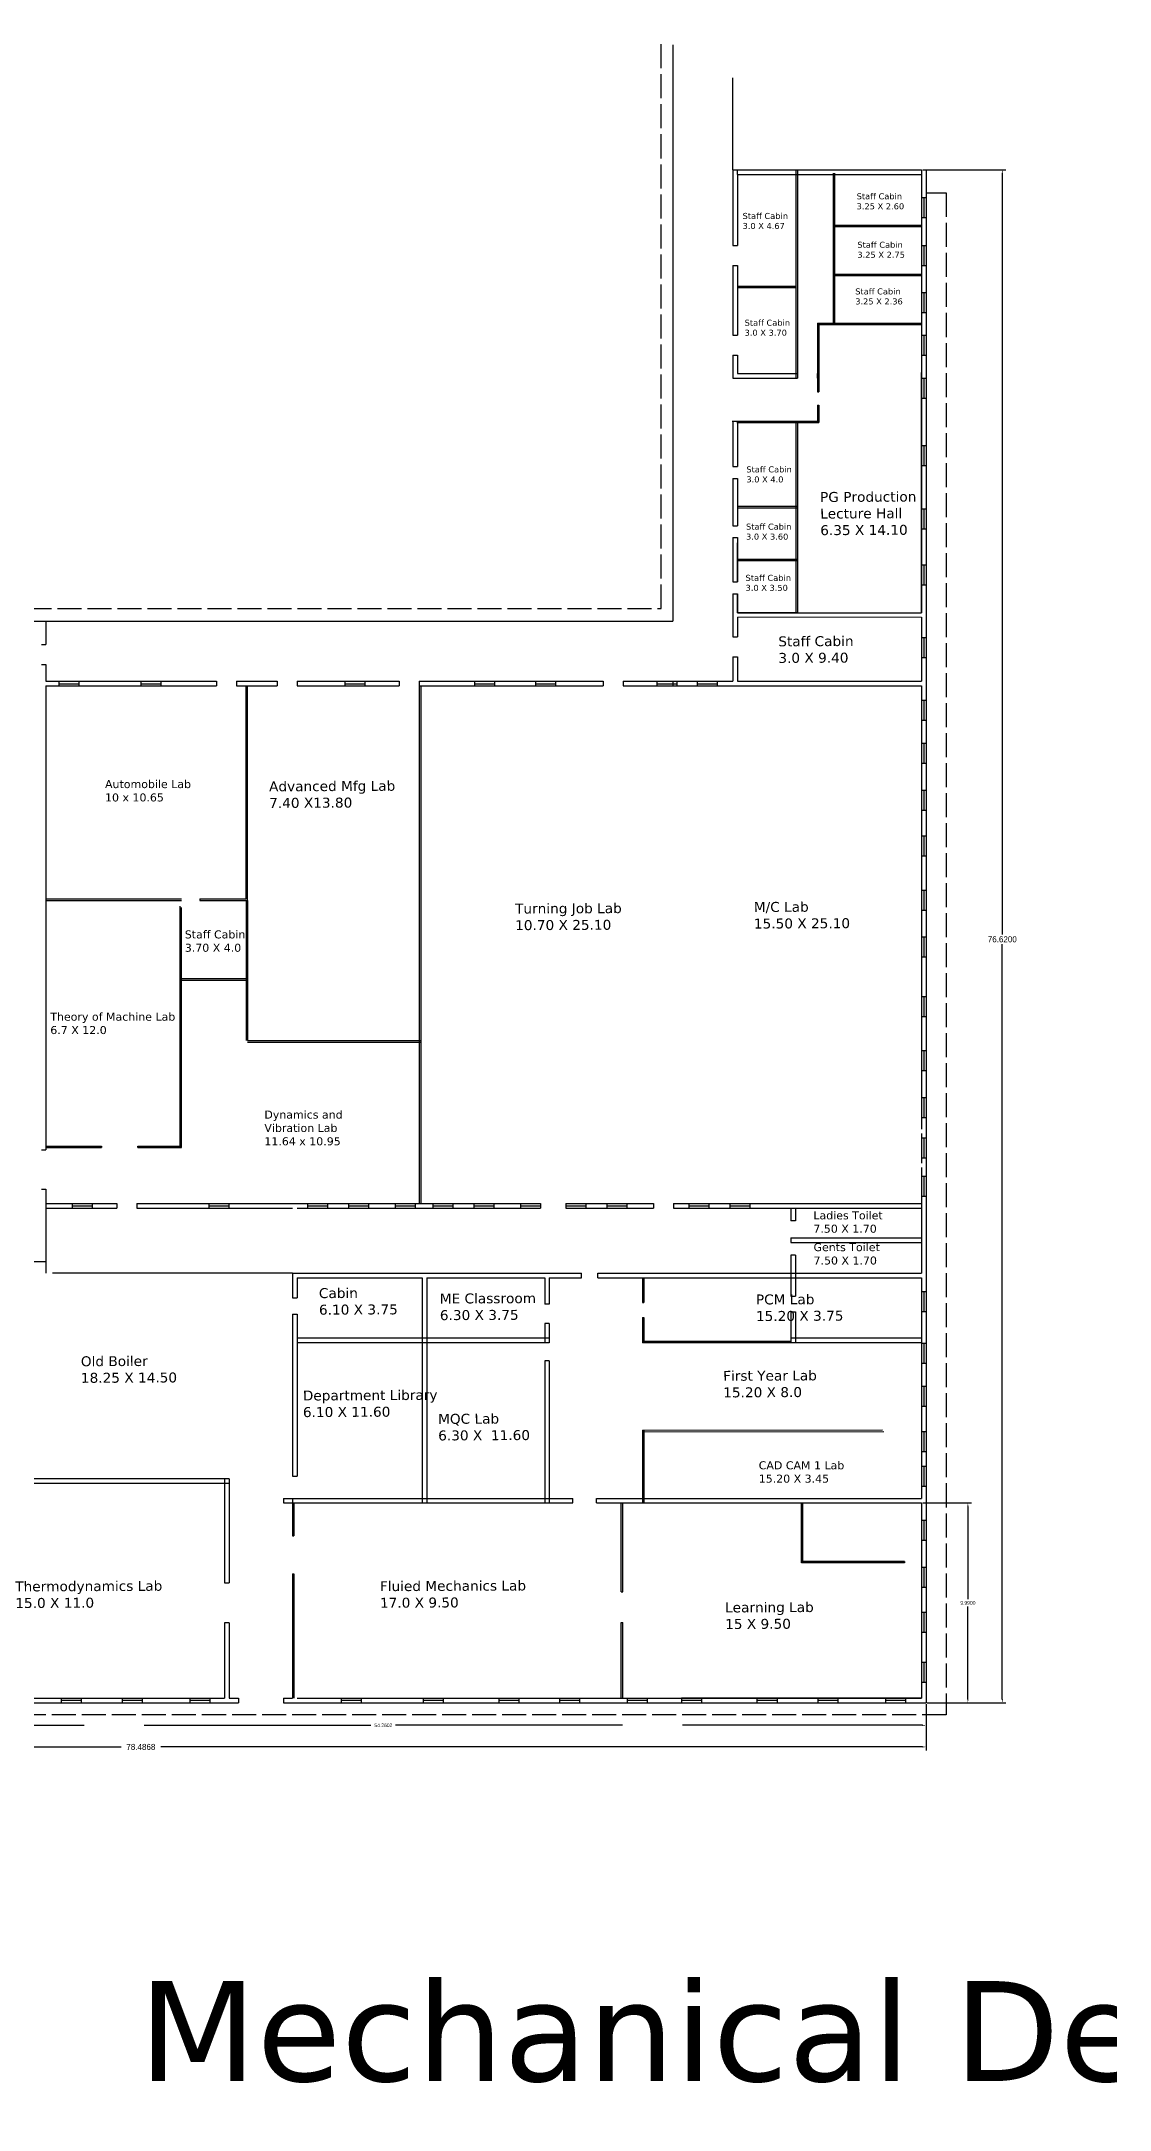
# Model space of a CAD drawing. Header units: inches. Extents: x 28 to 247, y -12 to 98.
# Drawn here: x 84.5 to 137.9, y -5.1 to 98.3 of the extents above; entities that cross this region are included whole.
import ezdxf

# ---------------------------------------------------------------- set-up
doc = ezdxf.new("R2010")
doc.units = ezdxf.units.IN
doc.header["$MEASUREMENT"] = 0
doc.linetypes.add('ACAD_ISO02W100', pattern=[15, 12, -3])
doc.layers.add('window', color=7, linetype='Continuous', lineweight=13)
doc.styles.add('LGL', font='')
doc.styles.get('LGL').set_extended_font_data('LithographLight')
doc.dimstyles.get("Standard").update_dxf_attribs({"dimtxt": 0.18, "dimasz": 0.18, "dimexe": 0.18, "dimexo": 0.0625, "dimgap": 0.09, "dimtad": 0, "dimtih": 1, "dimtoh": 1, "dimdec": 4, "dimzin": 0, "dimdsep": 46, "dimtxsty": 'Standard', "dimcen": 0.09, "dimadec": 0, "dimazin": 0, "dimtfac": 1, "dimtdec": 4, "dimtofl": 0, "dimtmove": 0, "dimatfit": 3, "dimfxl": 1, "dimtolj": 1, "dimtzin": 0, "dimarcsym": 0})

# ---------------------------------------------------------------- blocks, each defined once
blk = doc.blocks.new('*D10')
at = {"color": 0, "lineweight": -2, "transparency": 16777216}
for p, q in [((128.71, 15.18), (128.71, 12.86)), ((50.22, 14.04), (50.22, 12.86)), ((50.4, 13.04), (88.47, 13.04)), ((128.53, 13.04), (90.45, 13.04))]:
    blk.add_line(p, q, dxfattribs=at)
at = {"color": 0, "transparency": 16777216}
for points in [[(50.4, 13.07), (50.4, 13.01), (50.22, 13.04)], [(128.53, 13.07), (128.53, 13.01), (128.71, 13.04)]]:
    blk.add_solid(points, dxfattribs=at)
at = {"layer": 'Defpoints', "color": 0, "transparency": 16777216}
for p in [(128.71, 15.25), (50.22, 14.11), (128.71, 13.04)]:
    blk.add_point(p, dxfattribs=at)
at = {"color": 0, "transparency": 16777216, "insert": (89.46, 13.04), "char_height": 0.3, "attachment_point": 5}
blk.add_mtext('\\A1;78.4868', dxfattribs=at)
blk = doc.blocks.new('*D17')
at = {"color": 0, "lineweight": -2, "transparency": 16777216}
for p, q in [((128.54, 91.87), (132.7, 91.87)), ((132.52, 91.69), (132.52, 53.65)), ((132.52, 15.43), (132.52, 53.17)), ((128.77, 15.25), (132.7, 15.25))]:
    blk.add_line(p, q, dxfattribs=at)
at = {"color": 0, "transparency": 16777216}
for points in [[(132.49, 91.69), (132.55, 91.69), (132.52, 91.87)], [(132.49, 15.43), (132.55, 15.43), (132.52, 15.25)]]:
    blk.add_solid(points, dxfattribs=at)
at = {"layer": 'Defpoints', "color": 0, "transparency": 16777216}
for p in [(128.48, 91.87), (128.71, 15.25), (132.52, 15.25)]:
    blk.add_point(p, dxfattribs=at)
at = {"color": 0, "transparency": 16777216, "insert": (132.52, 53.41), "char_height": 0.3, "attachment_point": 5}
blk.add_mtext('\\A1;76.6200', dxfattribs=at)
blk = doc.blocks.new('*D21')
at = {"color": 0, "linetype": 'ACAD_ISO02W100', "lineweight": -2, "transparency": 16777216}
for p, q in [((74.45, 15.41), (74.45, 13.94)), ((128.71, 15.18), (128.71, 13.94)), ((74.63, 14.12), (100.96, 14.12)), ((128.53, 14.12), (102.19, 14.12))]:
    blk.add_line(p, q, dxfattribs=at)
at = {"color": 0, "linetype": 'ACAD_ISO02W100', "transparency": 16777216}
for points in [[(74.63, 14.15), (74.63, 14.09), (74.45, 14.12)], [(128.53, 14.15), (128.53, 14.09), (128.71, 14.12)]]:
    blk.add_solid(points, dxfattribs=at)
at = {"layer": 'Defpoints', "color": 0, "linetype": 'ACAD_ISO02W100', "transparency": 16777216}
for p in [(74.45, 15.48), (128.71, 15.25), (128.71, 14.12)]:
    blk.add_point(p, dxfattribs=at)
at = {"color": 0, "linetype": 'ACAD_ISO02W100', "transparency": 16777216, "insert": (101.58, 14.12), "char_height": 0.18, "attachment_point": 5}
blk.add_mtext('\\A1;54.2602', dxfattribs=at)
blk = doc.blocks.new('*D22')
at = {"color": 0, "linetype": 'ACAD_ISO02W100', "lineweight": -2, "transparency": 16777216}
for p, q in [((128.54, 25.24), (130.98, 25.24)), ((130.8, 25.06), (130.8, 20.42)), ((130.8, 15.43), (130.8, 20.06)), ((128.77, 15.25), (130.98, 15.25))]:
    blk.add_line(p, q, dxfattribs=at)
at = {"color": 0, "linetype": 'ACAD_ISO02W100', "transparency": 16777216}
for points in [[(130.77, 25.06), (130.83, 25.06), (130.8, 25.24)], [(130.77, 15.43), (130.83, 15.43), (130.8, 15.25)]]:
    blk.add_solid(points, dxfattribs=at)
at = {"layer": 'Defpoints', "color": 0, "linetype": 'ACAD_ISO02W100', "transparency": 16777216}
for p in [(128.48, 25.24), (128.71, 15.25), (130.8, 15.25)]:
    blk.add_point(p, dxfattribs=at)
at = {"color": 0, "linetype": 'ACAD_ISO02W100', "transparency": 16777216, "insert": (130.8, 20.24), "char_height": 0.18, "attachment_point": 5}
blk.add_mtext('\\A1;9.9900', dxfattribs=at)

msp = doc.modelspace()

# ---------------------------------------------------------------- linework, layer by layer
at = {"linetype": 'ACAD_ISO02W100', "ltscale": 0.1}
for p, q in [((115.47447, 69.94782), (115.47447, 98.29465)), ((129.71566, 90.71676), (129.71566, 14.64609)), ((77.7897, 69.94782), (115.47447, 69.94782)), ((129.71566, 14.64609), (32.60513, 14.64609))]:
    msp.add_line(p, q, dxfattribs=at)
for p, q in [((116.04634, 98.125), (116.04634, 69.30658)), ((119.04634, 91.86658), (119.04634, 89.48827)), ((119.27634, 91.63658), (119.27634, 89.48827)), ((122.20134, 91.86658), (122.20134, 81.45742)), ((122.27634, 91.86658), (122.27634, 81.45742)), ((128.47634, 91.86658), (128.47634, 69.73658)), ((128.70634, 91.86658), (128.70634, 15.24658)), ((128.47634, 90.48827), (128.70634, 90.48827)), ((128.59586, 90.48827), (128.59586, 89.48827)), ((119.04634, 89.48827), (119.04634, 88.08717)), ((119.27634, 89.48827), (119.27634, 88.08717)), ((124.05872, 89.11242), (128.47634, 89.11242)), ((124.05872, 89.03742), (128.47634, 89.03742)), ((128.47634, 89.48827), (128.70634, 89.48827)), ((119.04634, 88.08717), (119.27634, 88.08717)), ((128.47634, 88.08717), (128.70634, 88.08717)), ((128.59586, 88.08717), (128.59586, 87.08717)), ((119.04634, 87.08717), (119.27634, 87.08717)), ((119.04634, 87.08717), (119.04634, 84.73921)), ((119.27634, 87.08717), (119.27634, 84.73921)), ((128.47634, 87.08717), (128.70634, 87.08717)), ((119.27634, 86.06131), (122.20134, 86.06131)), ((119.27634, 85.98631), (122.20134, 85.98631)), ((124.05872, 86.66242), (128.47634, 86.66242)), ((124.05872, 86.58742), (128.47634, 86.58742)), ((128.47634, 85.73921), (128.70634, 85.73921)), ((128.59586, 85.73921), (128.59586, 84.73921)), ((119.04634, 84.73921), (119.04634, 83.60551)), ((119.27634, 84.73921), (119.27634, 83.60551)), ((123.27634, 84.21242), (123.27634, 80.77965)), ((123.27634, 84.21242), (128.47634, 84.21242)), ((123.27634, 84.13742), (128.47634, 84.13742)), ((123.35134, 84.21242), (123.35134, 80.77965)), ((128.47634, 84.73921), (128.70634, 84.73921)), ((119.04634, 83.60551), (119.27634, 83.60551)), ((128.47634, 83.60551), (128.70634, 83.60551)), ((128.59586, 83.60551), (128.59586, 82.60551)), ((119.04634, 82.60551), (119.27634, 82.60551)), ((119.04634, 82.60551), (119.04634, 81.45742)), ((119.27634, 82.60551), (119.27634, 81.68742)), ((119.27634, 81.68742), (121.68685, 81.68742)), ((121.68685, 81.68742), (122.27634, 81.68742)), ((128.47634, 82.60551), (128.70634, 82.60551)), ((119.04634, 81.45742), (121.68685, 81.45742)), ((121.68685, 81.45742), (122.27634, 81.45742)), ((128.47634, 81.45742), (128.70634, 81.45742)), ((128.59586, 81.45742), (128.59586, 80.45742)), ((123.27634, 80.10216), (123.27634, 79.23572)), ((123.35134, 80.10216), (123.35134, 79.31072)), ((128.47634, 80.45742), (128.70634, 80.45742)), ((119.04634, 79.31072), (119.04634, 77.03656)), ((119.27634, 79.31072), (119.27634, 77.03656)), ((122.20134, 79.23572), (122.20134, 69.73658)), ((122.27634, 79.23572), (122.27634, 69.73658)), ((128.47634, 78.08787), (128.70634, 78.08787)), ((128.59586, 78.08787), (128.59586, 77.08787)), ((128.47634, 77.08787), (128.70634, 77.08787)), ((119.04634, 76.44799), (119.04634, 74.93397)), ((119.27634, 76.44799), (119.27634, 74.93397)), ((119.04634, 74.93397), (119.04634, 74.08069)), ((119.27634, 74.93397), (119.27634, 74.08069)), ((128.47634, 74.93397), (128.70634, 74.93397)), ((128.59586, 74.93397), (128.59586, 73.93397)), ((119.04634, 73.49212), (119.04634, 71.27288)), ((119.27634, 73.49212), (119.27634, 71.27288)), ((128.47634, 73.93397), (128.70634, 73.93397)), ((128.47634, 72.12824), (128.70634, 72.12824)), ((128.59586, 72.12824), (128.59586, 71.12824)), ((119.04634, 70.68431), (119.04634, 68.52795)), ((119.27634, 70.68431), (119.27634, 69.73658)), ((128.47634, 71.12824), (128.70634, 71.12824)), ((78.55634, 69.30658), (116.04634, 69.30658)), ((84.71634, 69.30658), (84.71634, 68.14029)), ((119.27634, 69.73658), (128.47634, 69.73658)), ((119.27634, 69.50658), (119.27634, 68.52795)), ((128.47634, 69.50658), (128.47634, 66.30658)), ((119.04634, 68.52795), (119.27634, 68.52795)), ((128.47634, 68.50213), (128.70634, 68.50213)), ((128.59586, 68.50213), (128.59586, 67.50213)), ((84.48634, 68.14029), (84.71634, 68.14029)), ((119.04634, 67.52795), (119.27634, 67.52795)), ((119.04634, 67.52795), (119.04634, 66.30658)), ((119.27634, 67.52795), (119.27634, 66.30658)), ((128.47634, 67.50213), (128.70634, 67.50213)), ((84.48634, 67.14029), (84.71634, 67.14029)), ((84.71634, 67.14029), (84.71634, 66.30658)), ((84.71634, 66.30658), (93.23429, 66.30658)), ((85.36563, 66.30658), (85.36563, 66.07658)), ((85.36563, 66.18809), (86.36563, 66.18809)), ((86.36563, 66.30658), (86.36563, 66.07658)), ((89.45388, 66.30658), (89.45388, 66.07658)), ((89.45388, 66.18809), (90.45388, 66.18809)), ((90.45388, 66.30658), (90.45388, 66.07658)), ((93.23429, 66.30658), (93.23429, 66.07658)), ((94.23429, 66.30658), (94.23429, 66.07658)), ((94.23429, 66.30658), (96.27477, 66.30658)), ((96.27477, 66.30658), (96.27477, 66.07658)), ((97.27477, 66.30658), (97.27477, 66.07658)), ((97.27477, 66.30658), (102.36376, 66.30658)), ((99.6539, 66.30658), (99.6539, 66.07658)), ((99.6539, 66.18809), (100.6539, 66.18809)), ((100.6539, 66.30658), (100.6539, 66.07658)), ((102.36376, 66.30658), (102.36376, 66.07658)), ((103.36376, 66.30658), (103.36376, 66.07658)), ((103.36376, 66.30658), (112.56378, 66.30658)), ((106.14417, 66.30658), (106.14417, 66.07658)), ((106.14417, 66.18809), (107.14417, 66.18809)), ((107.14417, 66.30658), (107.14417, 66.07658)), ((109.18465, 66.30658), (109.18465, 66.07658)), ((109.18465, 66.18809), (110.18465, 66.18809)), ((110.18465, 66.30658), (110.18465, 66.07658)), ((112.56378, 66.30658), (112.56378, 66.07658)), ((113.56378, 66.30658), (113.56378, 66.07658)), ((113.56378, 66.30658), (119.04634, 66.30658)), ((115.25166, 66.30658), (115.25166, 66.07658)), ((115.25166, 66.18809), (116.25166, 66.18809)), ((116.04634, 66.30658), (116.04634, 66.07658)), ((116.25166, 66.30658), (116.25166, 66.07658)), ((117.27011, 66.30658), (117.27011, 66.07658)), ((117.27011, 66.18809), (118.27011, 66.18809)), ((118.27011, 66.30658), (118.27011, 66.07658)), ((119.27634, 66.30658), (128.47634, 66.30658)), ((84.71634, 66.07658), (93.23429, 66.07658)), ((84.71634, 66.07658), (84.71634, 43.69658)), ((94.23429, 66.07658), (96.27477, 66.07658)), ((97.27477, 66.07658), (102.36376, 66.07658)), ((103.36376, 66.07658), (112.56378, 66.07658)), ((103.37957, 66.07658), (103.37957, 40.19658)), ((103.45457, 66.07658), (103.45457, 40.19658)), ((113.56378, 66.07658), (128.47634, 66.07658)), ((128.47634, 66.07658), (128.47634, 43.92658)), ((128.47634, 65.36841), (128.70634, 65.36841)), ((128.59586, 65.36841), (128.59586, 64.36841)), ((128.47634, 64.36841), (128.70634, 64.36841)), ((128.47634, 63.21645), (128.70634, 63.21645)), ((128.59586, 63.21645), (128.59586, 62.21645)), ((128.47634, 62.21645), (128.70634, 62.21645)), ((128.47634, 60.87292), (128.70634, 60.87292)), ((128.59586, 60.87292), (128.59586, 59.87292)), ((128.47634, 59.87292), (128.70634, 59.87292)), ((128.47634, 58.57633), (128.70634, 58.57633)), ((128.59586, 58.57633), (128.59586, 57.57633)), ((128.47634, 57.57633), (128.70634, 57.57633)), ((128.47634, 55.87092), (128.70634, 55.87092)), ((128.59586, 55.87092), (128.59586, 54.87092)), ((128.47634, 54.87092), (128.70634, 54.87092)), ((128.47634, 53.5274), (128.70634, 53.5274)), ((128.59586, 53.5274), (128.59586, 52.5274)), ((128.47634, 52.5274), (128.70634, 52.5274)), ((128.47634, 50.55714), (128.70634, 50.55714)), ((128.59586, 50.55714), (128.59586, 49.55714)), ((128.47634, 49.55714), (128.70634, 49.55714)), ((128.47634, 47.85174), (128.70634, 47.85174)), ((128.59586, 47.85174), (128.59586, 46.85174)), ((128.47634, 46.85174), (128.70634, 46.85174)), ((128.47634, 45.50821), (128.70634, 45.50821)), ((128.59586, 45.50821), (128.59586, 44.50821)), ((128.47634, 44.50821), (128.70634, 44.50821)), ((128.47634, 43.69658), (128.47634, 42.22658)), ((128.47634, 43.48262), (128.70634, 43.48262)), ((128.59586, 43.48262), (128.59586, 42.48262)), ((128.47634, 42.48262), (128.70634, 42.48262)), ((128.47634, 41.99658), (128.47634, 40.19658)), ((128.47634, 41.57126), (128.70634, 41.57126)), ((128.59586, 41.57126), (128.59586, 40.57126)), ((128.47634, 40.57126), (128.70634, 40.57126)), ((84.71634, 40.19658), (84.71634, 37.31266)), ((84.71634, 40.19658), (88.26201, 40.19658)), ((84.71634, 39.96658), (88.26201, 39.96658)), ((89.26201, 40.19658), (109.42987, 40.19658)), ((89.26201, 39.96658), (97.03634, 39.96658)), ((97.26634, 39.96658), (103.74634, 39.96658)), ((97.79452, 40.19658), (97.79452, 39.96658)), ((97.79452, 40.08129), (98.79452, 40.08129)), ((98.79452, 40.19658), (98.79452, 39.96658)), ((99.84608, 40.19658), (99.84608, 39.96658)), ((99.84608, 40.08129), (100.84608, 40.08129)), ((100.84608, 40.19658), (100.84608, 39.96658)), ((102.16949, 40.19658), (102.16949, 39.96658)), ((102.16949, 40.08129), (103.16949, 40.08129)), ((103.16949, 40.19658), (103.16949, 39.96658)), ((103.74634, 39.96658), (109.42987, 39.96658)), ((104.0549, 40.19658), (104.0549, 39.96658)), ((104.0549, 40.08129), (105.0549, 40.08129)), ((105.0549, 40.19658), (105.0549, 39.96658)), ((106.10646, 40.19658), (106.10646, 39.96658)), ((106.10646, 40.08129), (107.10646, 40.08129)), ((107.10646, 40.19658), (107.10646, 39.96658)), ((108.42987, 40.19658), (108.42987, 39.96658)), ((108.42987, 40.08129), (109.42987, 40.08129)), ((109.42987, 40.19658), (109.42987, 39.96658)), ((110.70849, 40.19658), (110.70849, 39.96658)), ((110.70849, 40.19658), (115.08346, 40.19658)), ((110.70849, 40.08129), (111.70849, 40.08129)), ((110.70849, 39.96658), (115.08346, 39.96658)), ((111.70849, 40.19658), (111.70849, 39.96658)), ((112.76005, 40.19658), (112.76005, 39.96658)), ((112.76005, 40.08129), (113.76005, 40.08129)), ((113.76005, 40.19658), (113.76005, 39.96658)), ((115.08346, 40.19658), (115.08346, 39.96658)), ((116.08346, 40.19658), (116.08346, 39.96658)), ((116.08346, 40.19658), (128.47634, 40.19658)), ((116.08346, 39.96658), (128.47634, 39.96658)), ((116.85313, 40.19658), (116.85313, 39.96658)), ((116.85313, 40.08129), (117.85313, 40.08129)), ((117.85313, 40.19658), (117.85313, 39.96658)), ((118.90469, 40.19658), (118.90469, 39.96658)), ((118.90469, 40.08129), (119.90469, 40.08129)), ((119.90469, 40.19658), (119.90469, 39.96658)), ((121.94634, 39.96658), (121.94634, 39.33189)), ((122.17634, 39.96658), (122.17634, 39.33189)), ((128.47634, 40.19658), (128.47634, 36.71658)), ((121.94634, 38.48413), (128.47634, 38.48413)), ((121.94634, 38.48413), (121.94634, 38.25413)), ((121.94634, 38.25413), (128.47634, 38.25413)), ((81.47976, 37.31266), (84.71634, 37.31266)), ((121.94634, 37.6187), (121.94634, 35.57082)), ((122.17634, 37.6187), (122.17634, 35.57082)), ((97.03634, 36.71658), (103.51634, 36.71658)), ((97.03634, 36.71658), (97.03634, 35.48844)), ((97.26634, 36.48658), (103.51634, 36.48658)), ((97.26634, 36.48658), (97.26634, 35.48844)), ((103.51634, 36.71658), (109.64634, 36.71658)), ((103.51634, 36.48658), (103.51634, 25.23658)), ((103.74634, 36.48658), (103.74634, 25.23658)), ((103.74634, 36.48658), (109.64634, 36.48658)), ((109.64634, 36.71658), (111.48444, 36.71658)), ((109.64634, 36.48658), (109.64634, 35.17953)), ((109.87634, 36.48658), (111.48444, 36.48658)), ((109.87634, 36.48658), (109.87634, 35.17953)), ((112.30371, 36.71658), (115.08346, 36.71658)), ((112.30371, 36.48658), (115.08346, 36.48658)), ((114.53134, 36.48658), (114.53134, 35.25619)), ((114.60634, 36.48658), (114.60634, 35.25619)), ((115.08346, 36.71658), (121.94634, 36.71658)), ((115.08346, 36.48658), (128.47634, 36.48658)), ((120.97634, 36.71658), (128.47634, 36.71658)), ((122.17634, 36.71658), (128.47634, 36.71658)), ((122.17634, 36.48658), (128.47634, 36.48658)), ((128.47634, 36.48658), (128.47634, 30.07729)), ((128.47634, 35.80361), (128.70634, 35.80361)), ((128.59586, 35.80361), (128.59586, 34.80361)), ((97.03634, 34.67918), (97.03634, 26.57722)), ((97.26634, 34.67918), (97.26634, 26.57722)), ((109.64634, 34.19858), (109.64634, 33.23658)), ((109.87634, 34.19858), (109.87634, 33.23658)), ((114.53134, 34.51312), (114.53134, 33.23658)), ((114.60634, 34.51312), (114.60634, 33.23658)), ((121.94634, 34.79258), (121.94634, 33.23658)), ((122.17634, 34.79258), (122.17634, 33.23658)), ((128.47634, 34.80361), (128.70634, 34.80361)), ((109.87634, 33.46658), (97.26634, 33.46658)), ((109.87634, 33.23658), (97.26634, 33.23658)), ((121.94634, 33.31158), (114.53134, 33.31158)), ((128.47634, 33.23658), (114.53134, 33.23658)), ((121.94634, 33.23658), (115.60297, 33.23658)), ((128.47634, 33.46658), (121.94634, 33.46658)), ((128.47634, 33.23658), (121.94634, 33.23658)), ((128.47634, 33.22759), (128.70634, 33.22759)), ((128.59586, 33.22759), (128.59586, 32.22759)), ((109.64634, 32.3325), (109.64634, 25.23658)), ((109.87634, 32.3325), (109.87634, 25.23658)), ((128.47634, 32.22759), (128.70634, 32.22759)), ((128.47634, 31.07729), (128.70634, 31.07729)), ((128.59586, 31.07729), (128.59586, 30.07729)), ((128.47634, 30.07729), (128.70634, 30.07729)), ((128.47634, 30.07729), (128.47634, 25.46658)), ((114.53134, 28.87183), (114.53134, 25.23658)), ((114.60634, 28.87192), (114.60634, 25.23658)), ((128.47634, 28.81269), (128.70634, 28.81269)), ((128.59586, 28.81269), (128.59586, 27.81269)), ((128.47634, 27.81269), (128.70634, 27.81269)), ((128.47634, 27.08101), (128.70634, 27.08101)), ((128.59586, 27.08101), (128.59586, 26.08101)), ((93.86634, 26.43352), (78.30816, 26.43352)), ((93.86634, 26.20352), (78.30816, 26.20352)), ((93.63634, 26.43352), (93.63634, 21.23658)), ((93.86634, 26.43352), (93.86634, 21.23658)), ((128.47634, 26.08101), (128.70634, 26.08101)), ((96.58635, 25.46658), (96.58635, 25.23658)), ((96.58635, 25.46658), (111.05311, 25.46658)), ((96.58635, 25.23658), (111.05311, 25.23658)), ((97.03634, 25.46658), (97.03634, 23.59568)), ((97.11134, 25.23658), (97.11134, 23.59568)), ((112.23262, 25.46658), (128.47634, 25.46658)), ((112.23262, 25.23658), (128.47634, 25.23658)), ((128.47634, 25.23658), (128.47634, 15.47658)), ((128.47634, 24.3756), (128.70634, 24.3756)), ((128.59586, 24.3756), (128.59586, 23.3756)), ((128.47634, 23.3756), (128.70634, 23.3756)), ((128.47634, 22.03208), (128.70634, 22.03208)), ((128.59586, 22.03208), (128.59586, 21.03208)), ((93.63634, 21.23658), (93.86634, 21.23658)), ((97.03634, 21.68995), (97.03634, 15.47658)), ((97.11134, 21.68995), (97.11134, 15.47658)), ((128.47634, 21.03208), (128.70634, 21.03208)), ((128.47634, 19.78373), (128.70634, 19.78373)), ((128.59586, 19.78373), (128.59586, 18.78373)), ((93.63634, 19.2361), (93.63634, 15.47658)), ((93.86634, 19.2361), (93.86634, 15.47658)), ((128.47634, 18.78373), (128.70634, 18.78373)), ((128.47634, 17.2713), (128.70634, 17.2713)), ((128.59586, 17.2713), (128.59586, 16.2713)), ((128.47634, 16.2713), (128.70634, 16.2713)), ((75.64616, 15.24658), (94.33277, 15.24658)), ((78.78634, 15.47658), (93.63634, 15.47658)), ((85.48292, 15.47658), (85.48292, 15.24658)), ((86.48292, 15.35817), (85.48292, 15.35817)), ((86.48292, 15.47658), (86.48292, 15.24658)), ((88.5234, 15.47658), (88.5234, 15.24658)), ((89.5234, 15.35817), (88.5234, 15.35817)), ((89.5234, 15.47658), (89.5234, 15.24658)), ((91.90253, 15.47658), (91.90253, 15.24658)), ((92.90253, 15.35817), (91.90253, 15.35817)), ((92.90253, 15.47658), (92.90253, 15.24658)), ((93.86634, 15.47658), (94.33277, 15.47658)), ((94.33277, 15.47658), (94.33277, 15.24658)), ((96.58635, 15.47658), (97.03634, 15.47658)), ((96.58635, 15.47658), (96.58635, 15.24658)), ((96.58635, 15.24658), (128.70634, 15.24658)), ((97.26634, 15.47658), (108.34828, 15.47658)), ((99.47961, 15.47658), (99.47961, 15.24658)), ((100.47961, 15.35817), (99.47961, 15.35817)), ((100.47961, 15.47658), (100.47961, 15.24658)), ((103.56787, 15.47658), (103.56787, 15.24658)), ((104.56787, 15.35817), (103.56787, 15.35817)), ((104.56787, 15.47658), (104.56787, 15.24658)), ((107.34828, 15.47658), (107.34828, 15.24658)), ((108.34828, 15.35817), (107.34828, 15.35817)), ((108.34828, 15.47658), (108.34828, 15.24658)), ((108.34828, 15.47658), (128.47634, 15.47658)), ((110.38876, 15.47658), (110.38876, 15.24658)), ((111.38876, 15.35817), (110.38876, 15.35817)), ((111.38876, 15.47658), (111.38876, 15.24658)), ((113.76789, 15.47658), (113.76789, 15.24658)), ((114.76789, 15.35817), (113.76789, 15.35817)), ((114.76789, 15.47658), (114.76789, 15.24658)), ((116.47775, 15.47658), (116.47775, 15.24658)), ((117.47775, 15.35817), (116.47775, 15.35817)), ((117.47775, 15.47658), (117.47775, 15.24658)), ((120.25815, 15.47658), (120.25815, 15.24658)), ((121.25815, 15.35817), (120.25815, 15.35817)), ((121.25815, 15.47658), (121.25815, 15.24658)), ((123.29863, 15.47658), (123.29863, 15.24658)), ((124.29863, 15.35817), (123.29863, 15.35817)), ((124.29863, 15.47658), (124.29863, 15.24658)), ((126.67777, 15.47658), (126.67777, 15.24658)), ((127.67777, 15.35817), (126.67777, 15.35817)), ((127.67777, 15.47658), (127.67777, 15.24658))]:
    msp.add_line(p, q)
at = {"linetype": 'ACAD_ISO02W100'}
for p, q in [((119.04634, 91.86658), (119.04634, 96.46658)), ((119.04634, 91.86658), (128.47634, 91.86658)), ((119.27634, 91.63658), (119.27634, 91.86658)), ((119.27634, 91.63658), (128.47634, 91.63658)), ((124.05872, 91.71158), (124.05872, 84.13742)), ((124.13372, 91.71158), (124.13372, 84.13742)), ((128.70726, 90.71676), (129.71566, 90.71676)), ((128.47634, 69.73658), (128.47634, 83.83658)), ((123.27634, 81.45742), (123.27634, 81.68742)), ((123.27634, 80.77965), (123.35134, 80.77965)), ((123.27634, 80.10216), (123.35134, 80.10216)), ((119.01788, 79.31072), (123.35134, 79.31072)), ((119.24788, 79.23572), (123.35134, 79.23572)), ((123.35134, 79.31072), (123.35134, 79.23572)), ((119.04634, 77.03656), (119.27634, 77.03656)), ((119.04634, 76.44799), (119.27634, 76.44799)), ((119.27634, 75.06094), (122.27634, 75.06094)), ((119.27634, 74.98594), (122.27634, 74.98594)), ((119.04634, 74.08069), (119.27634, 74.08069)), ((119.04634, 73.49212), (119.27634, 73.49212)), ((119.27634, 71.27288), (119.27634, 73.23658)), ((119.27634, 72.41448), (122.27634, 72.41448)), ((119.27634, 72.33948), (122.27634, 72.33948)), ((119.04634, 71.27288), (119.27634, 71.27288)), ((119.04634, 70.68431), (119.27634, 70.68431)), ((119.27634, 69.73658), (119.27634, 70.68431)), ((122.27634, 69.73658), (119.27634, 69.73658)), ((84.71634, 66.07658), (84.71634, 55.42658)), ((94.71634, 55.42658), (94.71634, 66.07658)), ((94.79134, 55.35158), (94.79134, 66.07658)), ((94.79134, 66.07658), (96.27477, 66.07658)), ((97.27477, 66.07658), (102.36376, 66.07658)), ((84.71634, 55.42658), (91.49134, 55.42658)), ((84.71634, 55.35158), (91.49134, 55.35158)), ((91.41634, 42.99658), (91.41634, 55.42658)), ((91.41634, 43.07158), (91.41634, 55.42658)), ((91.41634, 43.07158), (91.41634, 55.07158)), ((91.49134, 42.99658), (91.49134, 55.42658)), ((92.40127, 55.42658), (92.40127, 55.35158)), ((92.40127, 55.42658), (94.71634, 55.42658)), ((92.40127, 55.35158), (94.79134, 55.35158)), ((94.71634, 55.35158), (94.71634, 51.35158)), ((94.79134, 55.35158), (94.79134, 51.35158)), ((94.79134, 51.42658), (91.41634, 51.42658)), ((94.79134, 51.35158), (91.41634, 51.35158)), ((94.71634, 51.35158), (94.71634, 48.35158)), ((94.79134, 51.35158), (94.79134, 48.35158)), ((94.79134, 48.35158), (103.45457, 48.35158)), ((94.79134, 48.27658), (103.45457, 48.27658)), ((84.71634, 43.69658), (84.71634, 42.88784)), ((84.48634, 42.88784), (84.71634, 42.88784)), ((84.71634, 43.07158), (87.48468, 43.07158)), ((84.71634, 42.99658), (87.48468, 42.99658)), ((87.48468, 43.07158), (87.48468, 42.99658)), ((89.31664, 42.99658), (89.31664, 43.07158)), ((89.31664, 43.07158), (91.41634, 43.07158)), ((89.31664, 42.99658), (91.49134, 42.99658)), ((84.48634, 40.92894), (84.71634, 40.92894)), ((84.71634, 40.92894), (84.71634, 40.19658)), ((86.03054, 40.19658), (86.03054, 39.96658)), ((86.03054, 40.08614), (87.03054, 40.08614)), ((87.03054, 40.19658), (87.03054, 39.96658)), ((88.26201, 40.19658), (88.26201, 39.96658)), ((89.26201, 40.19658), (89.26201, 39.96658)), ((92.86503, 40.19658), (92.86503, 39.96658)), ((92.86503, 40.08331), (93.86503, 40.08331)), ((93.86503, 40.19658), (93.86503, 39.96658)), ((122.17634, 39.33189), (121.94634, 39.33189)), ((84.71634, 37.31266), (84.71634, 36.71658)), ((122.17634, 37.6187), (121.94634, 37.6187)), ((97.03634, 36.71658), (84.71634, 36.71658)), ((111.48444, 36.48658), (111.48444, 36.71658)), ((112.30371, 36.48658), (112.30371, 36.71658)), ((128.47634, 36.48658), (128.47634, 33.23658)), ((97.03634, 35.48844), (97.26634, 35.48844)), ((109.87634, 35.17953), (109.64634, 35.17953)), ((114.53134, 35.25619), (114.60634, 35.25619)), ((121.94634, 35.57082), (122.17634, 35.57082)), ((97.03634, 34.67918), (97.26634, 34.67918)), ((109.87634, 34.19858), (109.64634, 34.19858)), ((114.53134, 34.51312), (114.60634, 34.51312)), ((121.94634, 34.79258), (122.17634, 34.79258)), ((109.87634, 32.3325), (109.64634, 32.3325)), ((114.53134, 28.87183), (128.47625, 28.88769)), ((114.60634, 28.79658), (128.47634, 28.81269)), ((97.03634, 26.57722), (97.26634, 26.57722)), ((111.05311, 25.23658), (111.05311, 25.46658)), ((112.23262, 25.23658), (112.23262, 25.46658)), ((113.47634, 20.78927), (113.47634, 25.23658)), ((113.55134, 20.78927), (113.55134, 25.23658)), ((122.47634, 22.23658), (122.47634, 25.23658)), ((122.55134, 22.23658), (122.55134, 25.23658)), ((128.47634, 25.23658), (128.47634, 22.23658)), ((97.03634, 23.59568), (97.11134, 23.59568)), ((127.62341, 22.31158), (122.47634, 22.31158)), ((127.62341, 22.23658), (122.47634, 22.23658)), ((127.62341, 22.31158), (127.62341, 22.23658)), ((97.03634, 21.68995), (97.11134, 21.68995)), ((113.47634, 20.78927), (113.55134, 20.78927)), ((93.86634, 19.2361), (93.63634, 19.2361)), ((113.47634, 15.47658), (113.47634, 19.26472)), ((113.47634, 19.26472), (113.55134, 19.26472)), ((113.55134, 15.47658), (113.55134, 19.26472)), ((128.47634, 15.47658), (113.47634, 15.47658)), ((128.47634, 15.47658), (118.97634, 15.47658))]:
    msp.add_line(p, q, dxfattribs=at)
at = {"layer": 'window'}
msp.add_line((119.27634, 69.50658), (128.47634, 69.50658), dxfattribs=at)

# ---------------------------------------------------------------- texts
at = {"attachment_point": 1}
for s, insert, char_height, width in [('{\\fVerdana|b0|i0|c0|p34;Staff Cabin\\P3.25 X 2.60}', (125.23872, 90.70077), 0.3, 4.0456259), ('{\\fVerdana|b0|i0|c0|p34;Staff Cabin\\P3.0 X 4.67}', (119.53624, 89.71911), 0.3, 4.0456259), ('{\\fVerdana|b0|i0|c0|p34;Staff Cabin\\P3.25 X 2.75}', (125.27548, 88.27763), 0.3, 4.0456259), ('{\\fVerdana|b0|i0|c0|p34;Staff Cabin\\P3.25 X 2.36}', (125.16904, 85.94569), 0.3, 4.0456259), ('{\\fVerdana|b0|i0|c0|p34;Staff Cabin\\P3.0 X 3.70}', (119.6383, 84.38087), 0.3, 4.0456259), ('{\\fVerdana|b0|i0|c0|p34;Staff Cabin\\P3.0 X 4.0}', (119.72747, 77.04878), 0.3, 4.0456259), ('{\\fVerdana|b0|i0|c0|p34;Staff Cabin\\P3.0 X 3.60}', (119.70981, 74.18972), 0.3, 4.0456259), ('{\\fVerdana|b0|i0|c0|p34;Staff Cabin\\P3.0 X 3.50}', (119.68607, 71.62805), 0.3, 4.0456259), ('{\\fVerdana|b0|i0|c0|p34;Automobile Lab\\P10 x 10.65}', (87.66842, 61.36909), 0.4, 6.4795393), ('{\\fVerdana|b0|i0|c0|p34;Staff Cabin\\P3.70 X 4.0}', (91.65688, 53.85553), 0.4, 5.3941679), ('{\\fVerdana|b0|i0|c0|p34;Theory of Machine Lab\\P6.7 X 12.0}', (84.93341, 49.74152), 0.4, 6.4795393), ('{\\fVerdana|b0|i0|c0|p34;Dynamics and Vibration Lab\\P11.64 x 10.95}', (95.63335, 44.84816), 0.4, 6.4795393), ('{\\fVerdana|b0|i0|c0|p34;Ladies Toilet\\P7.50 X 1.70}', (123.07542, 39.81159), 0.4, 6.2931192), ('{\\fVerdana|b0|i0|c0|p34;Gents Toilet\\P7.50 X 1.70}', (123.08437, 38.22164), 0.4, 6.2931192), ('{\\fVerdana|b0|i0|c0|p34;CAD CAM 1 Lab\\P15.20 X 3.45}', (120.34468, 27.3185), 0.4, 6.2931192), ('{\\fVerdana|b0|i0|c0|p34;Mechanical Department}', (89.33598, 1.33693), 5, 124.5631525)]:
    msp.add_mtext(s, dxfattribs=dict(at, insert=insert, char_height=char_height, width=width))
at = {"layer": 'window', "char_height": 0.497286, "attachment_point": 1, "rotation": 0.2681908, "style": 'LGL'}
for s, insert, width in [('{\\fVerdana|b0|i0|c0|p34;PG Production \\PLecture Hall\\P6.35 X 14.10}', (123.41029, 75.76751), 8.4994461), ('{\\fVerdana|b0|i0|c0|p34;Staff Cabin\\P3.0 X 9.40}', (121.3204, 68.55204), 8.4994461), ('{\\fVerdana|b0|i0|c0|p34;Advanced Mfg Lab\\P7.40 X13.80}', (95.86733, 61.30392), 8.4994461), ('{\\fVerdana|b0|i0|c0|p34;Turning Job Lab\\P10.70 X 25.10}', (108.16354, 55.19308), 8.4994461), ('{\\fVerdana|b0|i0|c0|p34;M/C Lab\\P15.50 X 25.10}', (120.0995, 55.27327), 8.4994461), ('{\\fVerdana|b0|i0|c0|p34;Cabin \\P6.10 X 3.75}', (98.3587, 35.97284), 8.4994461), ('{\\fVerdana|b0|i0|c0|p34;ME Classroom\\P6.30 X 3.75}', (104.40062, 35.70031), 8.4994461), ('{\\fVerdana|b0|i0|c0|p34;PCM Lab\\P15.20 X 3.75}', (120.20212, 35.65538), 8.4994461), ('{\\fVerdana|b0|i0|c0|p34;Old Boiler\\P18.25 X 14.50}', (86.45836, 32.56554), 8.4994461), ('{\\fVerdana|b0|i0|c0|p34;First Year Lab\\P15.20 X 8.0}', (118.56532, 31.83884), 8.4994461), ('{\\fVerdana|b0|i0|c0|p34;Department Library\\P6.10 X 11.60}', (97.55519, 30.85443), 8.4992599), ('{\\fVerdana|b0|i0|c0|p34;MQC Lab\\P6.30 X  11.60}', (104.31728, 29.68655), 8.4994461), ('{\\fVerdana|b0|i0|c0|p34;Thermodynamics Lab\\P15.0 X 11.0}', (83.18036, 21.30972), 8.4994461), ('{\\fVerdana|b0|i0|c0|p34;Fluied Mechanics Lab\\P17.0 X 9.50}', (101.40576, 21.32358), 8.4994461), ('{\\fVerdana|b0|i0|c0|p34;Learning Lab\\P15 X 9.50}', (118.66, 20.26042), 8.4994461)]:
    msp.add_mtext(s, dxfattribs=dict(at, insert=insert, width=width))

# ---------------------------------------------------------------- dimensions: what is measured, and where the dimension line sits
dim = msp.add_linear_dim(base=(132.5242, 15.24658), p1=(128.47634, 91.86658), p2=(128.70634, 15.24658), angle=90, dimstyle='Standard', override={"dimtxt": 0.3})
dim.commit()
dim.dimension.update_dxf_attribs({"geometry": '*D17', "text_midpoint": (132.5242, 53.40658), "dimtype": 160})
at = {"linetype": 'ACAD_ISO02W100'}
dim = msp.add_linear_dim(base=(130.8032, 15.24658), p1=(128.47634, 25.23658), p2=(128.70634, 15.24658), angle=90, dimstyle='Standard', dxfattribs=at)
dim.commit()
dim.dimension.update_dxf_attribs({"geometry": '*D22', "text_midpoint": (130.8032, 20.24158)})
dim = msp.add_linear_dim(base=(128.70634, 13.04074), p1=(50.2195, 14.1052), p2=(128.70634, 15.24658), dimstyle='Standard', override={"dimtxt": 0.3})
dim.commit()
dim.dimension.update_dxf_attribs({"geometry": '*D10', "text_midpoint": (89.46292, 13.04074)})
dim = msp.add_linear_dim(base=(128.70634, 14.12121), p1=(74.44616, 15.47658), p2=(128.70634, 15.24658), dimstyle='Standard', dxfattribs=at)
dim.commit()
dim.dimension.update_dxf_attribs({"geometry": '*D21', "text_midpoint": (101.57625, 14.12121)})

doc.saveas('drawing.dxf')
